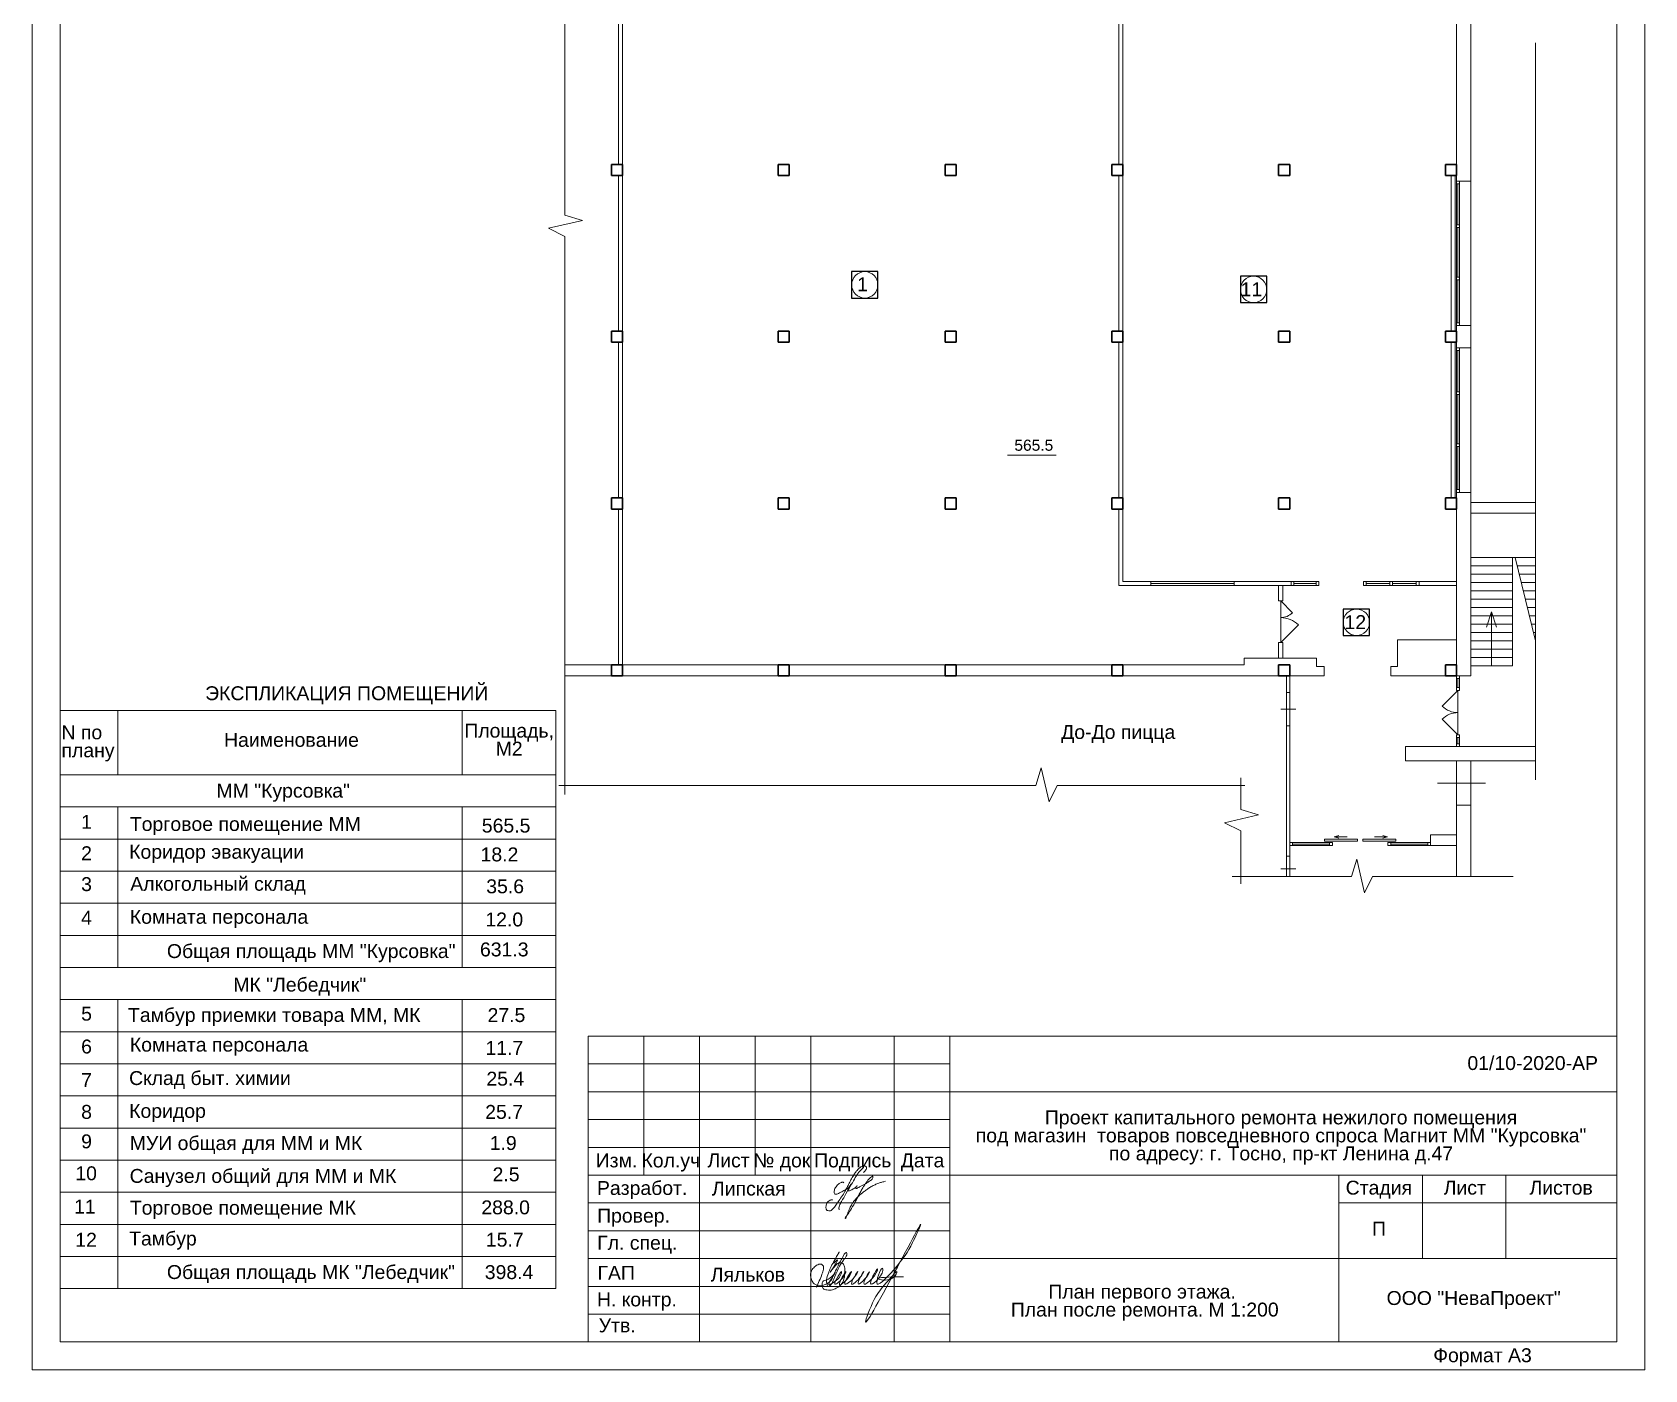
# Model space of a CAD drawing. Header units: metres. Extents: x 0 to 58, y 0 to 88.7.
# Drawn here: x 0 to 58, y 0 to 48.1 of the extents above; entities that cross this region are included whole.
import ezdxf
from ezdxf.enums import TextEntityAlignment as Align

# ---------------------------------------------------------------- set-up
doc = ezdxf.new("R2010")
doc.units = ezdxf.units.M
doc.header["$MEASUREMENT"] = 0
doc.layers.add('Level 50', color=7, linetype='Continuous', lineweight=0)
doc.layers.add('Level 63', color=7, linetype='Continuous', lineweight=0)
doc.layers.add('YOLO_TABLE', color=1, linetype='Continuous')
doc.styles.add('Style-Arial', font='arial.ttf')

# ---------------------------------------------------------------- blocks, each defined once
blk = doc.blocks.new('*U17')
at = {"layer": 'Level 50', "color": 7, "linetype": 'Continuous', "lineweight": 0}
for p, q in [((-14.5, 20.487), (14.5, 20.487)), ((-14.5, -20.513), (-14.5, 20.487)), ((14.5, 20.487), (14.5, -20.513)), ((14.5, -20.513), (-14.5, -20.513))]:
    blk.add_line(p, q, dxfattribs=at)
at = {"layer": 'Level 50', "color": 7, "linetype": 'Continuous', "lineweight": 13}
for p, q in [((-14, 18.926), (-14, -20.013)), ((14, 18.487), (-14, 18.487)), ((13, 18.487), (13, 17.787)), ((14, 18.487), (14, -20.013)), ((13, 17.787), (14, 17.787)), ((14, -20.013), (-14, -20.013))]:
    blk.add_line(p, q, dxfattribs=at)
at = {"layer": 'Level 63', "color": 7, "linetype": 'Continuous', "lineweight": 13}
for p, q in [((-5.5, 20.487), (-5.5, 18.487)), ((1, 20.487), (-5.5, 20.487)), ((1, 20.487), (1, 18.487)), ((1, 19.987), (-5.5, 19.987)), ((-3.5, 19.987), (-3.5, 18.487)), ((-1.5, 19.987), (-1.5, 18.487)), ((0, 19.987), (0, 18.487)), ((-11.5, 19.687), (-11.5, 18.487)), ((-8, 19.687), (-8, 18.487)), ((-5.5, 19.687), (-5.5, 18.487)), ((1, 19.487), (-5.5, 19.487)), ((-14, 19.187), (-5.5, 19.187)), ((1, 18.987), (-5.5, 18.987)), ((-4.5, -14.513), (14, -14.513)), ((-4.5, -14.513), (-4.5, -20.013)), ((-3.5, -14.513), (-3.5, -17.013)), ((-2.5, -14.513), (-2.5, -20.013)), ((-1.5, -14.513), (-1.5, -17.013)), ((-0.5, -14.513), (-0.5, -20.013)), ((1, -14.513), (1, -20.013)), ((2, -14.513), (2, -20.013)), ((2, -15.513), (14, -15.513)), ((-4.5, -16.513), (2, -16.513)), ((-4.5, -17.013), (2, -17.013)), ((2, -17.013), (14, -17.013)), ((9, -17.513), (14, -17.513)), ((2, -18.513), (14, -18.513)), ((7, -20.013), (13.3, -20.013))]:
    blk.add_line(p, q, dxfattribs=at)
at = {"layer": 'Level 63', "color": 7, "linetype": 'Continuous', "lineweight": 0}
for p, q in [((-4.5, -15.013), (2, -15.013)), ((-4.5, -15.513), (2, -15.513)), ((-4.5, -16.013), (2, -16.013)), ((-4.5, -17.513), (2, -17.513)), ((-4.5, -18.013), (2, -18.013)), ((-4.5, -18.513), (2, -18.513)), ((-4.5, -19.013), (2, -19.013)), ((-4.5, -19.513), (2, -19.513))]:
    blk.add_line(p, q, dxfattribs=at)
at = {"layer": 'Level 63', "color": 7, "linetype": 'Continuous', "lineweight": 13, "flags": 128}
for points in [[(-14, 18.487), (-14, 19.687), (-5.5, 19.687)], [(9, -17.013), (9, -20.013)], [(10.5, -17.013), (10.5, -18.513)], [(12, -17.013), (12, -18.513)]]:
    blk.add_lwpolyline(points, dxfattribs=at)
at = {"layer": 'Level 63', "color": 7, "linetype": 'Continuous', "lineweight": 0, "style": 'Style-Arial'}
for s, height, p in [('Согласовано', 0.25002, (-4.173, 20.263)), ('Инв. № подл.', 0.25002, (-12.713, 19.462)), ('Подп. и дата', 0.25002, (-9.745, 19.457)), ('Взам. инв. №', 0.25002, (-6.716, 19.444)), ('Изм.', 0.25, (-3.993, -16.748)), ('Кол.уч', 0.25, (-3.016, -16.748)), ('Лист', 0.25, (-1.977, -16.748)), ('№ док', 0.25, (-1.018, -16.748)), ('Подпись', 0.25, (0.256, -16.748)), ('Дата', 0.25, (1.511, -16.748)), ('Разработ.', 0.25, (-3.531, -17.244)), ('Стадия', 0.25, (9.718, -17.238)), ('Лист', 0.25, (11.263, -17.238)), ('Листов', 0.25, (12.996, -17.238)), ('Провер.', 0.25, (-3.686, -17.742)), ('Гл. спец.', 0.25, (-3.619, -18.229)), ('ГАП', 0.25, (-3.999, -18.77)), ('Н. контр.', 0.25, (-3.625, -19.248)), ('ООО "НеваПроект"', 0.25, (11.423, -19.223)), ('Утв.', 0.25, (-3.98, -19.715)), ('Формат А3', 0.25, (11.582, -20.252))]:
    blk.add_text(s, height=height, dxfattribs=at).set_placement(p, align=Align.MIDDLE_CENTER)
blk = doc.blocks.new('формат А3_вертикальный_1')
at = {"layer": 'Level 63', "color": 7, "linetype": 'Continuous', "lineweight": 13}
blk.add_blockref('*U17', (14.5, -20.487), dxfattribs=at)
blk = doc.blocks.new('*U18')
at = {"color": 5, "linetype": 'Continuous', "lineweight": 0}
for points, knots in [([(0.306, 0.776), (0.338, 0.808), (0.397, 0.875), (0.429, 0.933), (0.429, 0.965), (0.42, 1.007), (0.389, 1.038), (0.332, 1.045), (0.263, 1.027), (0.213, 1.007), (0.118, 0.929), (0.06, 0.874), (-0.031, 0.753), (-0.11, 0.623), (-0.214, 0.445), (-0.303, 0.264), (-0.383, 0.11), (-0.478, -0.059), (-0.639, -0.303), (-0.752, -0.465), (-0.872, -0.638), (-0.988, -0.735), (-1.017, -0.735), (-1.061, -0.743), (-1.139, -0.715), (-1.158, -0.689), (-1.176, -0.645), (-1.176, -0.576), (-1.169, -0.519), (-1.149, -0.433), (-1.081, -0.354), (-1.035, -0.336), (-0.993, -0.308), (-0.956, -0.297), (-0.92, -0.293), (-0.909, -0.307), (-0.916, -0.318)], [0, 0, 0, 0, 0.032258, 0.064516, 0.096774, 0.129032, 0.16129, 0.193548, 0.225806, 0.258065, 0.290323, 0.322581, 0.354839, 0.387097, 0.419355, 0.451613, 0.483871, 0.516129, 0.548387, 0.580645, 0.612903, 0.645161, 0.677419, 0.709677, 0.741935, 0.774194, 0.806452, 0.83871, 0.870968, 0.903226, 0.935484, 0.967742, 0.983871, 0.991935, 0.995968, 1, 1, 1, 1]), ([(0.324, 0.97), (0.325, 0.97), (0.327, 0.977), (0.319, 0.976), (0.313, 0.973), (0.304, 0.967), (0.289, 0.95), (0.206, 0.881), (0.152, 0.82), (0.093, 0.753), (-0.006, 0.617), (-0.174, 0.288), (-0.312, 0.065), (-0.539, -0.325), (-0.642, -0.514), (-0.687, -0.643), (-0.64, -0.686)], [0, 0, 0, 0, 0.005306, 0.009091, 0.012718, 0.03509, 0.04357, 0.143713, 0.287425, 0.431138, 0.57485, 0.718563, 0.862275, 0.934132, 0.97006, 1, 1, 1, 1])]:
    blk.add_open_spline(points, degree=3, knots=knots, dxfattribs=at)
blk.add_open_spline([(-0.466, 0.375), (-0.477, 0.405), (-0.522, 0.405), (-0.564, 0.389), (-0.626, 0.36), (-0.677, 0.321), (-0.751, 0.252), (-0.803, 0.178), (-0.835, 0.121), (-0.851, 0.046), (-0.851, -0.036), (-0.83, -0.076), (-0.798, -0.084), (-0.77, -0.084), (-0.711, -0.062), (-0.657, -0.037), (-0.529, 0.033), (-0.308, 0.141), (-0.219, 0.237), (-0.169, 0.317), (-0.193, 0.317), (-0.298, 0.134), (-0.31, 0.076), (-0.31, 0.056), (-0.266, 0.056), (-0.23, 0.056), (-0.158, 0.094), (-0.083, 0.14), (-0.024, 0.179), (0.022, 0.211), (0.057, 0.251), (0.057, 0.266), (0.032, 0.232), (0.004, 0.173), (-0.002, 0.145), (0.03, 0.145), (0.108, 0.188), (0.241, 0.256), (0.325, 0.302), (0.438, 0.365), (0.547, 0.44), (0.612, 0.48), (0.654, 0.521), (0.679, 0.566), (0.679, 0.617), (0.679, 0.634), (0.648, 0.626), (0.594, 0.589), (0.512, 0.517), (0.448, 0.428), (0.37, 0.31), (0.317, 0.235), (0.239, 0.11), (0.158, -0.046), (0.088, -0.178), (-0.026, -0.403), (-0.22, -0.74), (-0.324, -0.893), (-0.414, -0.996), (-0.414, -1.046), (-0.377, -1.018), (-0.317, -0.817), (-0.236, -0.634), (-0.15, -0.464), (-0.087, -0.376), (0.011, -0.254), (0.138, -0.127), (0.215, -0.06), (0.339, 0.033), (0.462, 0.119), (0.577, 0.204), (0.723, 0.281), (0.876, 0.347), (1.008, 0.391), (1.08, 0.409), (1.176, 0.43)], degree=3, dxfattribs=at)
blk = doc.blocks.new('*U19')
at = {"color": 7, "linetype": 'Continuous', "lineweight": 0}
for p, q in [((-0.117, 0), (0.117, 0)), ((0.117, 0), (0.037, 0.026)), ((0.117, 0), (0.037, -0.026))]:
    blk.add_line(p, q, dxfattribs=at)

msp = doc.modelspace()

# ---------------------------------------------------------------- linework, layer by layer
at = {"color": 7, "linetype": 'Continuous', "lineweight": 0}
for p, q in [((19.154, 64.018), (19.154, 41.534)), ((54.069, 47.729), (54.069, 21.215)), ((51.231, 42.76), (51.231, 37.56)), ((51.231, 37.56), (51.231, 42.76)), ((51.281, 42.66), (51.281, 41.182)), ((51.331, 37.56), (51.331, 42.76)), ((51.741, 37.56), (51.741, 42.76)), ((19.154, 40.77), (19.154, 20.689)), ((51.281, 41.082), (51.281, 39.307)), ((51.281, 39.207), (51.281, 37.66)), ((51.231, 36.76), (51.231, 31.56)), ((51.231, 31.56), (51.231, 36.76)), ((51.281, 36.66), (51.281, 35.182)), ((51.331, 31.56), (51.331, 36.76)), ((51.741, 31.56), (51.741, 36.76)), ((51.281, 35.082), (51.281, 33.307)), ((51.281, 33.207), (51.281, 31.66)), ((51.741, 29.215), (54.069, 29.215)), ((53.241, 25.315), (53.241, 29.215)), ((53.341, 29.215), (54.069, 26.215)), ((51.741, 28.915), (53.241, 28.915)), ((51.741, 28.615), (53.241, 28.615)), ((53.414, 28.915), (54.069, 28.915)), ((53.486, 28.615), (54.069, 28.615)), ((43.231, 28.36), (40.231, 28.36)), ((40.231, 28.285), (43.231, 28.285)), ((40.231, 28.21), (43.231, 28.21)), ((46.181, 28.36), (45.381, 28.36)), ((45.381, 28.285), (46.181, 28.285)), ((46.181, 28.21), (45.381, 28.21)), ((47.981, 28.36), (49.781, 28.36)), ((48.831, 28.285), (47.981, 28.285)), ((47.981, 28.21), (49.781, 28.21)), ((49.781, 28.285), (48.931, 28.285)), ((51.741, 28.315), (53.241, 28.315)), ((51.741, 28.015), (53.241, 28.015)), ((53.559, 28.315), (54.069, 28.315)), ((53.632, 28.015), (54.069, 28.015)), ((44.906, 27.655), (44.906, 26.155)), ((44.906, 27.655), (45.33, 27.23)), ((51.741, 27.715), (53.241, 27.715)), ((51.741, 27.415), (53.241, 27.415)), ((52.491, 27.268), (52.311, 26.712)), ((52.491, 25.315), (52.491, 27.268)), ((52.491, 27.268), (52.665, 26.712)), ((53.705, 27.715), (54.069, 27.715)), ((53.777, 27.415), (54.069, 27.415)), ((45.542, 26.791), (44.906, 26.155)), ((51.741, 27.115), (53.241, 27.115)), ((51.741, 26.815), (53.241, 26.815)), ((53.85, 27.115), (54.069, 27.115)), ((53.923, 26.815), (54.069, 26.815)), ((51.741, 26.515), (53.241, 26.515)), ((51.741, 26.215), (53.241, 26.215)), ((53.996, 26.515), (54.069, 26.515)), ((51.741, 25.915), (53.241, 25.915)), ((51.741, 25.615), (53.241, 25.615)), ((51.741, 25.315), (53.241, 25.315)), ((51.281, 24.437), (50.715, 23.871)), ((51.231, 24.86), (51.231, 24.537)), ((51.281, 24.86), (51.281, 24.537)), ((51.281, 24.437), (51.281, 22.837)), ((51.331, 24.86), (51.331, 24.537)), ((45.111, 23.16), (45.111, 24.36)), ((45.231, 24.36), (45.231, 23.16)), ((44.905, 23.76), (45.45, 23.76)), ((51.281, 22.837), (50.715, 23.403)), ((51.231, 22.737), (51.231, 22.515)), ((51.281, 22.737), (51.281, 22.515)), ((51.331, 22.737), (51.331, 22.515)), ((51.231, 20.305), (51.231, 21.905)), ((51.741, 20.305), (51.741, 21.905)), ((18.945, 21.019), (36.097, 21.019)), ((36.861, 21.019), (43.619, 21.019)), ((43.472, 21.294), (43.472, 20.151)), ((50.548, 21.105), (52.277, 21.105)), ((43.472, 19.387), (43.472, 17.481)), ((1, 19.089), (18.835, 19.089)), ((46.663, 18.96), (45.231, 18.96)), ((46.663, 18.86), (45.231, 18.86)), ((45.331, 18.91), (46.663, 18.91)), ((46.484, 19.015), (46.484, 19.082)), ((46.484, 19.082), (47.668, 19.082)), ((47.668, 19.015), (46.484, 19.015)), ((47.668, 19.082), (47.668, 19.015)), ((49.043, 19.082), (47.859, 19.082)), ((47.859, 19.082), (47.859, 19.015)), ((47.859, 19.015), (49.043, 19.015)), ((50.296, 18.96), (48.863, 18.96)), ((50.196, 18.91), (48.863, 18.91)), ((50.296, 18.86), (48.863, 18.86)), ((49.043, 19.015), (49.043, 19.082)), ((44.905, 18.017), (45.45, 18.017)), ((45.111, 17.737), (45.111, 18.471)), ((45.231, 18.471), (45.231, 17.737)), ((1, 17.934), (18.835, 17.934)), ((43.157, 17.737), (47.446, 17.737)), ((48.21, 17.737), (53.264, 17.737)), ((1, 16.779), (18.835, 16.779)), ((1, 15.624), (18.835, 15.624)), ((1, 12.159), (18.835, 12.159)), ((1, 11.004), (18.835, 11.004)), ((1, 9.849), (18.835, 9.849)), ((1, 8.694), (18.835, 8.694)), ((1, 7.539), (18.835, 7.539)), ((1, 6.384), (18.835, 6.384)), ((1, 5.229), (18.835, 5.229)), ((1, 4.074), (18.835, 4.074))]:
    msp.add_line(p, q, dxfattribs=at)
at = {"color": 7, "linetype": 'Continuous', "lineweight": 13}
for p, q in [((51.231, 42.76), (51.231, 49.56)), ((51.741, 42.76), (51.741, 49.56)), ((21.081, 43.36), (21.081, 48.96)), ((21.231, 43.36), (21.231, 48.96)), ((39.081, 48.96), (39.081, 43.36)), ((39.231, 48.96), (39.231, 43.36)), ((21.081, 37.36), (21.081, 42.96)), ((21.231, 37.36), (21.231, 42.96)), ((39.081, 37.36), (39.081, 42.96)), ((39.231, 37.36), (39.231, 42.96)), ((51.031, 42.96), (51.031, 37.36)), ((51.181, 42.96), (51.181, 37.36)), ((51.231, 42.76), (51.741, 42.76)), ((51.231, 42.76), (51.331, 42.76)), ((51.231, 42.66), (51.231, 42.76)), ((51.331, 42.66), (51.231, 42.66)), ((51.331, 42.76), (51.331, 42.66)), ((51.231, 41.182), (51.331, 41.182)), ((51.231, 41.082), (51.231, 41.182)), ((51.331, 41.182), (51.331, 41.082)), ((51.331, 41.082), (51.231, 41.082)), ((51.231, 39.307), (51.331, 39.307)), ((51.231, 39.207), (51.231, 39.307)), ((51.331, 39.207), (51.231, 39.207)), ((51.331, 39.307), (51.331, 39.207)), ((51.231, 37.66), (51.331, 37.66)), ((51.231, 37.56), (51.231, 37.66)), ((51.231, 37.56), (51.741, 37.56)), ((51.231, 36.76), (51.231, 37.56)), ((51.331, 37.56), (51.231, 37.56)), ((51.331, 37.66), (51.331, 37.56)), ((51.741, 36.76), (51.741, 37.56)), ((21.081, 31.36), (21.081, 36.96)), ((21.231, 31.36), (21.231, 36.96)), ((39.081, 31.36), (39.081, 36.96)), ((39.231, 31.36), (39.231, 36.96)), ((51.031, 36.96), (51.031, 31.36)), ((51.181, 36.96), (51.181, 31.36)), ((51.231, 36.76), (51.741, 36.76)), ((51.231, 36.76), (51.331, 36.76)), ((51.231, 36.66), (51.231, 36.76)), ((51.331, 36.66), (51.231, 36.66)), ((51.331, 36.76), (51.331, 36.66)), ((51.231, 35.182), (51.331, 35.182)), ((51.231, 35.082), (51.231, 35.182)), ((51.331, 35.082), (51.231, 35.082)), ((51.331, 35.182), (51.331, 35.082)), ((51.231, 33.307), (51.331, 33.307)), ((51.231, 33.207), (51.231, 33.307)), ((51.331, 33.207), (51.231, 33.207)), ((51.331, 33.307), (51.331, 33.207)), ((36.826, 32.899), (35.073, 32.899)), ((51.231, 31.66), (51.331, 31.66)), ((51.231, 31.56), (51.231, 31.66)), ((51.231, 24.96), (51.231, 31.56)), ((51.231, 31.56), (51.741, 31.56)), ((51.331, 31.56), (51.231, 31.56)), ((51.331, 31.66), (51.331, 31.56)), ((51.741, 24.96), (51.741, 31.56)), ((21.081, 25.36), (21.081, 30.96)), ((21.231, 25.36), (21.231, 30.96)), ((39.081, 30.96), (39.081, 28.21)), ((39.231, 30.96), (39.231, 28.36)), ((51.741, 31.195), (54.069, 31.195)), ((51.741, 30.815), (54.069, 30.815)), ((40.231, 28.21), (39.081, 28.21)), ((40.231, 28.36), (39.231, 28.36)), ((40.231, 28.36), (40.231, 28.21)), ((43.231, 28.36), (43.231, 28.21)), ((45.281, 28.36), (43.231, 28.36)), ((45.281, 28.21), (43.231, 28.21)), ((44.831, 28.21), (44.831, 27.655)), ((44.981, 28.21), (44.981, 27.655)), ((45.281, 28.36), (45.281, 28.21)), ((45.281, 28.36), (45.281, 28.21)), ((45.381, 28.36), (45.281, 28.36)), ((45.281, 28.21), (45.381, 28.21)), ((45.381, 28.21), (45.381, 28.36)), ((46.181, 28.36), (46.181, 28.21)), ((46.281, 28.36), (46.181, 28.36)), ((46.181, 28.21), (46.281, 28.21)), ((46.281, 28.21), (46.281, 28.36)), ((47.881, 28.36), (47.881, 28.21)), ((47.981, 28.36), (47.881, 28.36)), ((47.881, 28.21), (47.981, 28.21)), ((47.981, 28.21), (47.981, 28.36)), ((48.831, 28.36), (48.831, 28.21)), ((48.931, 28.36), (48.831, 28.36)), ((48.831, 28.21), (48.931, 28.21)), ((48.931, 28.21), (48.931, 28.36)), ((49.781, 28.36), (49.781, 28.21)), ((49.881, 28.36), (49.781, 28.36)), ((49.781, 28.21), (49.881, 28.21)), ((51.231, 28.36), (49.881, 28.36)), ((49.881, 28.36), (49.881, 28.21)), ((49.881, 28.21), (49.881, 28.36)), ((51.231, 28.21), (49.881, 28.21)), ((44.981, 27.655), (44.831, 27.655)), ((44.981, 26.155), (44.831, 26.155)), ((44.831, 26.155), (44.831, 25.6)), ((44.981, 26.155), (44.981, 25.6)), ((51.231, 26.26), (49.111, 26.26)), ((49.111, 25.3), (49.111, 26.26)), ((46.191, 25.6), (43.591, 25.6)), ((43.591, 25.6), (43.591, 25.36)), ((46.191, 25.6), (46.191, 25.3)), ((43.591, 25.36), (19.154, 25.36)), ((32.831, 24.96), (19.154, 24.96)), ((33.231, 24.96), (44.831, 24.96)), ((45.111, 24.96), (45.111, 24.36)), ((46.471, 24.96), (45.231, 24.96)), ((45.231, 24.96), (45.231, 24.36)), ((46.471, 25.3), (46.191, 25.3)), ((46.471, 25.3), (46.471, 24.96)), ((49.111, 25.3), (48.871, 25.3)), ((48.871, 25.3), (48.871, 24.96)), ((51.741, 24.96), (48.871, 24.96)), ((51.231, 24.96), (51.331, 24.96)), ((51.231, 24.86), (51.231, 24.96)), ((51.331, 24.96), (51.331, 24.86)), ((51.331, 24.86), (51.231, 24.86)), ((51.231, 24.537), (51.331, 24.537)), ((51.231, 24.437), (51.231, 24.537)), ((51.331, 24.437), (51.231, 24.437)), ((51.331, 24.537), (51.331, 24.437)), ((45.231, 24.36), (45.111, 24.36)), ((1, 23.709), (18.835, 23.709)), ((1, 23.709), (1, 2.919)), ((3.075, 23.709), (3.075, 21.399)), ((15.458, 23.709), (15.458, 21.399)), ((18.835, 23.709), (18.835, 2.919)), ((45.231, 23.16), (45.111, 23.16)), ((45.111, 23.16), (45.111, 18.471)), ((45.231, 23.16), (45.231, 18.471)), ((51.231, 22.837), (51.331, 22.837)), ((51.231, 22.737), (51.231, 22.837)), ((51.331, 22.737), (51.231, 22.737)), ((51.331, 22.837), (51.331, 22.737)), ((49.395, 22.415), (54.069, 22.415)), ((49.395, 22.415), (49.395, 21.905)), ((51.231, 22.515), (51.331, 22.515)), ((51.231, 22.415), (51.231, 22.515)), ((51.331, 22.415), (51.231, 22.415)), ((51.331, 22.515), (51.331, 22.415)), ((49.395, 21.905), (54.069, 21.905)), ((1, 21.399), (18.835, 21.399)), ((51.231, 17.737), (51.231, 20.305)), ((51.231, 20.305), (51.741, 20.305)), ((51.741, 17.737), (51.741, 20.305)), ((1, 20.244), (18.835, 20.244)), ((3.075, 20.244), (3.075, 14.469)), ((15.458, 20.244), (15.458, 14.469)), ((50.296, 18.86), (50.296, 19.24)), ((50.296, 19.24), (51.231, 19.24)), ((45.231, 18.96), (45.331, 18.96)), ((45.231, 18.86), (45.231, 18.96)), ((45.331, 18.86), (45.231, 18.86)), ((45.331, 18.96), (45.331, 18.86)), ((46.663, 18.96), (46.763, 18.96)), ((46.663, 18.86), (46.663, 18.96)), ((46.763, 18.86), (46.663, 18.86)), ((46.763, 18.96), (46.763, 18.86)), ((48.763, 18.96), (48.863, 18.96)), ((48.763, 18.86), (48.763, 18.96)), ((48.863, 18.86), (48.763, 18.86)), ((48.863, 18.96), (48.863, 18.86)), ((50.196, 18.96), (50.296, 18.96)), ((50.196, 18.86), (50.196, 18.96)), ((50.296, 18.86), (50.196, 18.86)), ((50.296, 18.96), (50.296, 18.86)), ((50.296, 18.86), (51.231, 18.86)), ((45.231, 18.471), (45.111, 18.471)), ((1, 14.469), (18.835, 14.469)), ((1, 13.314), (18.835, 13.314)), ((3.075, 13.314), (3.075, 2.919)), ((15.458, 13.314), (15.458, 2.919)), ((1, 2.919), (18.835, 2.919))]:
    msp.add_line(p, q, dxfattribs=at)
at = {"color": 7, "linetype": 'Continuous', "lineweight": 30}
for p, q in [((21.231, 43.36), (20.831, 43.36)), ((20.831, 43.36), (20.831, 42.96)), ((20.831, 42.96), (21.231, 42.96)), ((21.231, 42.96), (21.231, 43.36)), ((27.231, 43.36), (26.831, 43.36)), ((26.831, 43.36), (26.831, 42.96)), ((26.831, 42.96), (27.231, 42.96)), ((27.231, 42.96), (27.231, 43.36)), ((33.231, 43.36), (32.831, 43.36)), ((32.831, 43.36), (32.831, 42.96)), ((32.831, 42.96), (33.231, 42.96)), ((33.231, 42.96), (33.231, 43.36)), ((39.231, 43.36), (38.831, 43.36)), ((38.831, 43.36), (38.831, 42.96)), ((38.831, 42.96), (39.231, 42.96)), ((39.231, 42.96), (39.231, 43.36)), ((45.231, 43.36), (44.831, 43.36)), ((44.831, 43.36), (44.831, 42.96)), ((44.831, 42.96), (45.231, 42.96)), ((45.231, 42.96), (45.231, 43.36)), ((51.231, 43.36), (50.831, 43.36)), ((50.831, 43.36), (50.831, 42.96)), ((50.831, 42.96), (51.231, 42.96)), ((51.231, 42.96), (51.231, 43.36)), ((21.231, 37.36), (20.831, 37.36)), ((20.831, 37.36), (20.831, 36.96)), ((21.231, 36.96), (21.231, 37.36)), ((27.231, 37.36), (26.831, 37.36)), ((26.831, 37.36), (26.831, 36.96)), ((27.231, 36.96), (27.231, 37.36)), ((33.231, 37.36), (32.831, 37.36)), ((32.831, 37.36), (32.831, 36.96)), ((33.231, 36.96), (33.231, 37.36)), ((39.231, 37.36), (38.831, 37.36)), ((38.831, 37.36), (38.831, 36.96)), ((39.231, 36.96), (39.231, 37.36)), ((45.231, 37.36), (44.831, 37.36)), ((44.831, 37.36), (44.831, 36.96)), ((45.231, 36.96), (45.231, 37.36)), ((51.231, 37.36), (50.831, 37.36)), ((50.831, 37.36), (50.831, 36.96)), ((51.231, 36.96), (51.231, 37.36)), ((20.831, 36.96), (21.231, 36.96)), ((26.831, 36.96), (27.231, 36.96)), ((32.831, 36.96), (33.231, 36.96)), ((38.831, 36.96), (39.231, 36.96)), ((44.831, 36.96), (45.231, 36.96)), ((50.831, 36.96), (51.231, 36.96)), ((21.231, 31.36), (20.831, 31.36)), ((20.831, 31.36), (20.831, 30.96)), ((21.231, 30.96), (21.231, 31.36)), ((27.231, 31.36), (26.831, 31.36)), ((26.831, 31.36), (26.831, 30.96)), ((27.231, 30.96), (27.231, 31.36)), ((33.231, 31.36), (32.831, 31.36)), ((32.831, 31.36), (32.831, 30.96)), ((33.231, 30.96), (33.231, 31.36)), ((39.231, 31.36), (38.831, 31.36)), ((38.831, 31.36), (38.831, 30.96)), ((39.231, 30.96), (39.231, 31.36)), ((45.231, 31.36), (44.831, 31.36)), ((44.831, 31.36), (44.831, 30.96)), ((45.231, 30.96), (45.231, 31.36)), ((51.231, 31.36), (50.831, 31.36)), ((50.831, 31.36), (50.831, 30.96)), ((51.231, 30.96), (51.231, 31.36)), ((20.831, 30.96), (21.231, 30.96)), ((26.831, 30.96), (27.231, 30.96)), ((32.831, 30.96), (33.231, 30.96)), ((38.831, 30.96), (39.231, 30.96)), ((44.831, 30.96), (45.231, 30.96)), ((50.831, 30.96), (51.231, 30.96)), ((21.231, 25.36), (20.831, 25.36)), ((20.831, 25.36), (20.831, 24.96)), ((20.831, 24.96), (21.231, 24.96)), ((21.231, 24.96), (21.231, 25.36)), ((27.231, 25.36), (26.831, 25.36)), ((26.831, 25.36), (26.831, 24.96)), ((26.831, 24.96), (27.231, 24.96)), ((27.231, 24.96), (27.231, 25.36)), ((33.231, 25.36), (32.831, 25.36)), ((32.831, 25.36), (32.831, 24.96)), ((32.831, 24.96), (33.231, 24.96)), ((33.231, 24.96), (33.231, 25.36)), ((39.231, 25.36), (38.831, 25.36)), ((38.831, 25.36), (38.831, 24.96)), ((38.831, 24.96), (39.231, 24.96)), ((39.231, 24.96), (39.231, 25.36)), ((45.231, 25.36), (44.831, 25.36)), ((44.831, 25.36), (44.831, 24.96)), ((44.831, 24.96), (45.231, 24.96)), ((45.231, 24.96), (45.231, 25.36)), ((51.231, 25.36), (50.831, 25.36)), ((50.831, 25.36), (50.831, 24.96)), ((50.831, 24.96), (51.231, 24.96)), ((51.231, 24.96), (51.231, 25.36))]:
    msp.add_line(p, q, dxfattribs=at)
at = {"color": 7, "linetype": 'Continuous', "lineweight": 13}
msp.add_circle((29.946, 39.026), 0.474, dxfattribs=at)
at = {"color": 251, "linetype": 'Continuous', "lineweight": 13}
for centre in [(43.93, 38.859), (47.63, 26.887)]:
    msp.add_circle(centre, 0.474, dxfattribs=at)
at = {"color": 7, "linetype": 'Continuous', "lineweight": 0}
for centre, radius, start, end in [((44.906, 27.655), 0.6, 270, 315), ((44.906, 26.155), 0.9, 45, 90), ((51.281, 24.437), 0.8, 225, 270), ((51.281, 22.837), 0.8, 90, 135)]:
    msp.add_arc(centre, radius, start, end, dxfattribs=at)
at = {"color": 5, "linetype": 'Continuous', "lineweight": 0}
msp.add_spline([(28.199, 2.965), (28.404, 3.435), (28.455, 3.623), (28.455, 3.729), (28.392, 3.792), (28.294, 3.792), (28.139, 3.703), (28.03, 3.563), (28.001, 3.482), (28.001, 3.345), (28.035, 3.218), (28.12, 3.096), (28.219, 3.039), (28.353, 3.017), (28.489, 3.054), (28.606, 3.107), (28.686, 3.169), (28.829, 3.416), (28.961, 3.688), (29.068, 3.909), (29.181, 4.104), (29.255, 4.208), (29.29, 4.217), (29.303, 4.168), (29.281, 4.085), (29.216, 3.996), (28.834, 3.259), (28.712, 3.048), (28.621, 2.996), (28.597, 3.038), (28.586, 3.08), (28.571, 3.231), (28.637, 3.478), (28.827, 3.892), (29.023, 4.232), (28.829, 3.837), (28.955, 3.949), (28.698, 3.503), (28.899, 3.764), (29.048, 3.849), (29.16, 3.819), (29.214, 3.699), (29.23, 3.505), (29.088, 3.059), (28.912, 2.931), (28.783, 2.877), (28.585, 2.869), (28.447, 2.928), (28.422, 2.971), (28.407, 3.072), (28.435, 3.175), (28.586, 3.23), (28.892, 3.504), (28.661, 3.05), (28.78, 3.118), (29.088, 3.427), (29.113, 3.517), (28.862, 3.084), (29.128, 3.286), (29.265, 3.531), (29.03, 3.065), (29.354, 3.321), (29.471, 3.531), (29.225, 3.096), (29.557, 3.308), (29.69, 3.531), (29.47, 3.092), (29.81, 3.365), (29.905, 3.531), (29.702, 3.098), (30.097, 3.482), (30.107, 3.507), (29.91, 3.122), (30.398, 3.576), (30.403, 3.596), (30.155, 3.115), (30.593, 3.576), (30.593, 3.634), (30.375, 3.138), (30.975, 3.588), (31.663, 4.574), (31.933, 5.155), (29.978, 1.769), (30.345, 2.633), (30.794, 3.214), (31.1, 3.521), (30.989, 3.328), (30.449, 3.263), (31.334, 3.348)], degree=3, dxfattribs=at)
at = {"layer": 'Level 63', "color": 7, "linetype": 'Continuous', "lineweight": 0, "flags": 128}
for points in [[(19.154, 41.534), (19.787, 41.34), (18.568, 41.058), (19.154, 40.77)], [(36.097, 21.019), (36.291, 21.652), (36.573, 20.433), (36.861, 21.019)], [(43.472, 20.151), (44.105, 19.958), (42.887, 19.675), (43.472, 19.387)], [(47.446, 17.737), (47.64, 18.37), (47.922, 17.152), (48.21, 17.737)]]:
    msp.add_lwpolyline(points, dxfattribs=at)
at = {"layer": 'YOLO_TABLE'}
for points in [[(29.471, 38.552), (30.42, 38.552), (30.42, 39.5), (29.471, 39.5)], [(43.456, 38.385), (44.404, 38.385), (44.404, 39.334), (43.456, 39.334)], [(47.156, 26.412), (48.105, 26.412), (48.105, 27.361), (47.156, 27.361)]]:
    msp.add_lwpolyline(points, close=True, dxfattribs=at)

# ---------------------------------------------------------------- block references
at = {"color": 7, "linetype": 'Continuous', "lineweight": 0, "extrusion": (0, 0, -1), "xscale": 2, "yscale": 2}
msp.add_blockref('*U19', (-47.067, 19.169), dxfattribs=at)
at = {"color": 7, "linetype": 'Continuous', "lineweight": 0, "xscale": 2, "yscale": 2}
msp.add_blockref('*U19', (48.508, 19.169), dxfattribs=at)
at = {"color": 5, "linetype": 'Continuous', "lineweight": 0, "xscale": 0.911162139438965, "yscale": 0.911162139438965}
msp.add_blockref('*U18', (29.619, 6.386), dxfattribs=at)
at = {"layer": 'Level 63', "color": 7, "linetype": 'Continuous', "lineweight": 13, "xscale": 2, "yscale": 2}
msp.add_blockref('формат А3_вертикальный_1', (0, 82), dxfattribs=at)

# ---------------------------------------------------------------- texts
at = {"color": 7, "linetype": 'Continuous', "lineweight": 0, "style": 'Style-Arial'}
for s, p in [('1', (29.862, 39.295)), ('1', (1.952, 19.959)), ('2', (1.952, 18.83)), ('3', (1.952, 17.718)), ('4', (1.951, 16.508))]:
    msp.add_text(s, height=0.5, dxfattribs=at).set_placement(p, align=Align.TOP_CENTER)
at = {"color": 251, "linetype": 'Continuous', "lineweight": 13, "style": 'Style-Arial'}
for s, p in [('11', (43.851, 39.113)), ('12', (47.589, 27.143)), ('5', (1.954, 13.059)), ('6', (1.952, 11.877)), ('7', (1.952, 10.67)), ('8', (1.953, 9.525)), ('9', (1.953, 8.465)), ('10', (1.937, 7.317)), ('11', (1.893, 6.12)), ('12', (1.935, 4.926))]:
    msp.add_text(s, height=0.5, dxfattribs=at).set_placement(p, align=Align.TOP_CENTER)
at = {"color": 7, "linetype": 'Continuous', "lineweight": 13, "style": 'Style-Arial'}
for s, height, p in [('565.5', 0.4, (36.025, 33.257)), ('565.5', 0.5, (17.044, 19.574)), ('18.2', 0.5, (16.805, 18.537)), ('35.6', 0.5, (17.009, 17.39)), ('12.0', 0.5, (16.977, 16.197)), ('631.3', 0.5, (16.977, 15.119))]:
    msp.add_text(s, height=height, dxfattribs=at).set_placement(p, align=Align.MIDDLE_CENTER)
at = {"color": 7, "lineweight": 13, "style": 'Style-Arial'}
for s, p in [('ЭКСПЛИКАЦИЯ ПОМЕЩЕНИЙ ', (6.218, 24.585)), ('Ляльков', (24.405, 3.674))]:
    msp.add_text(s, height=0.5, dxfattribs=at).set_placement(p, align=Align.TOP_LEFT)
at = {"color": 18, "linetype": 'Continuous', "lineweight": 0, "true_color": 0x000000, "style": 'Style-Arial'}
msp.add_text('До-До пицца', height=0.5, dxfattribs=at).set_placement((39.06, 22.94), align=Align.MIDDLE_CENTER)
at = {"color": 7, "linetype": 'Continuous', "lineweight": 0, "style": 'Style-Arial'}
for s, p in [('ММ "Курсовка"', (6.626, 21.08)), ('Торговое помещение ММ', (3.509, 19.881)), ('Коридор эвакуации', (3.486, 18.882))]:
    msp.add_text(s, height=0.5, dxfattribs=at).set_placement(p, align=Align.TOP_LEFT)
at = {"color": 7, "linetype": 'Continuous', "lineweight": 13, "style": 'Style-Arial'}
msp.add_text('Общая площадь ММ "Курсовка"', height=0.5, dxfattribs=at).set_placement((4.843, 15.31), align=Align.TOP_LEFT)
at = {"color": 251, "linetype": 'Continuous', "lineweight": 13, "style": 'Style-Arial'}
for s, p in [('МК "Лебедчик"', (7.231, 14.105)), ('Коридор ', (3.486, 9.561)), ('МУИ общая для ММ и МК', (3.507, 8.404)), ('Санузел общий для ММ и МК', (3.503, 7.222)), ('Торговое помещение МК', (3.509, 6.078)), ('Общая площадь МК "Лебедчик"', (4.843, 3.764))]:
    msp.add_text(s, height=0.5, dxfattribs=at).set_placement(p, align=Align.TOP_LEFT)
for s, p in [('27.5', (17.056, 12.758)), ('11.7', (16.982, 11.576)), ('25.4', (17.015, 10.47)), ('25.7', (16.971, 9.274)), ('1.9', (16.939, 8.155)), ('2.5', (17.043, 7.028)), ('288.0', (17.027, 5.841)), ('15.7', (16.996, 4.679)), ('398.4', (17.15, 3.512))]:
    msp.add_text(s, height=0.5, dxfattribs=at).set_placement(p, align=Align.MIDDLE_CENTER)
at = {"color": 7, "linetype": 'Continuous', "lineweight": 0, "char_height": 0.5, "style": 'Style-Arial'}
for s, insert, attachment_point, line_spacing_factor in [('Площадь,\\PМ2', (17.153, 23.239), 2, 0.776524), ('Алкогольный склад', (6.681, 17.73), 2, 0.6), ('Комната персонала ', (3.512, 16.543), 1, 0.6), ('План первого этажа. \\P План после ремонта. М 1:200', (39.918, 2.413), 5, 0.776524)]:
    msp.add_mtext(s, dxfattribs=dict(at, insert=insert, attachment_point=attachment_point, line_spacing_factor=line_spacing_factor))
at = {"color": 7, "linetype": 'Continuous', "lineweight": 13, "char_height": 0.5, "style": 'Style-Arial'}
for s, insert, attachment_point, line_spacing_factor in [('N по \\Pплану', (1.051, 23.178), 1, 0.776524), ('Наименование', (6.899, 22.907), 1, 0.6), ('Проект капитального ремонта нежилого помещения \\Pпод магазин  товаров повседневного спроса Магнит ММ "Курсовка"\\Pпо адресу: г. Тосно, пр-кт Ленина д.47', (44.917, 8.354), 5, 0.776524)]:
    msp.add_mtext(s, dxfattribs=dict(at, insert=insert, attachment_point=attachment_point, line_spacing_factor=line_spacing_factor))
at = {"color": 251, "linetype": 'Continuous', "lineweight": 13, "char_height": 0.5, "attachment_point": 1, "line_spacing_factor": 0.6, "style": 'Style-Arial'}
for s, insert in [('\\pt13.5;Тамбур приемки товара ММ, МК', (3.443, 13.012)), ('Комната персонала ', (3.512, 11.944)), ('Склад быт. химии', (3.483, 10.742)), ('Тамбур', (3.483, 4.971))]:
    msp.add_mtext(s, dxfattribs=dict(at, insert=insert))
at = {"layer": 'Level 63', "color": 7, "linetype": 'Continuous', "lineweight": 0, "style": 'Style-Arial'}
for s, p in [('01/10-2020-АР', (51.62, 11.282)), ('Липская', (24.448, 6.767)), ('П', (48.187, 5.323))]:
    msp.add_text(s, height=0.5, dxfattribs=at).set_placement(p, align=Align.TOP_LEFT)

doc.saveas('drawing.dxf')
